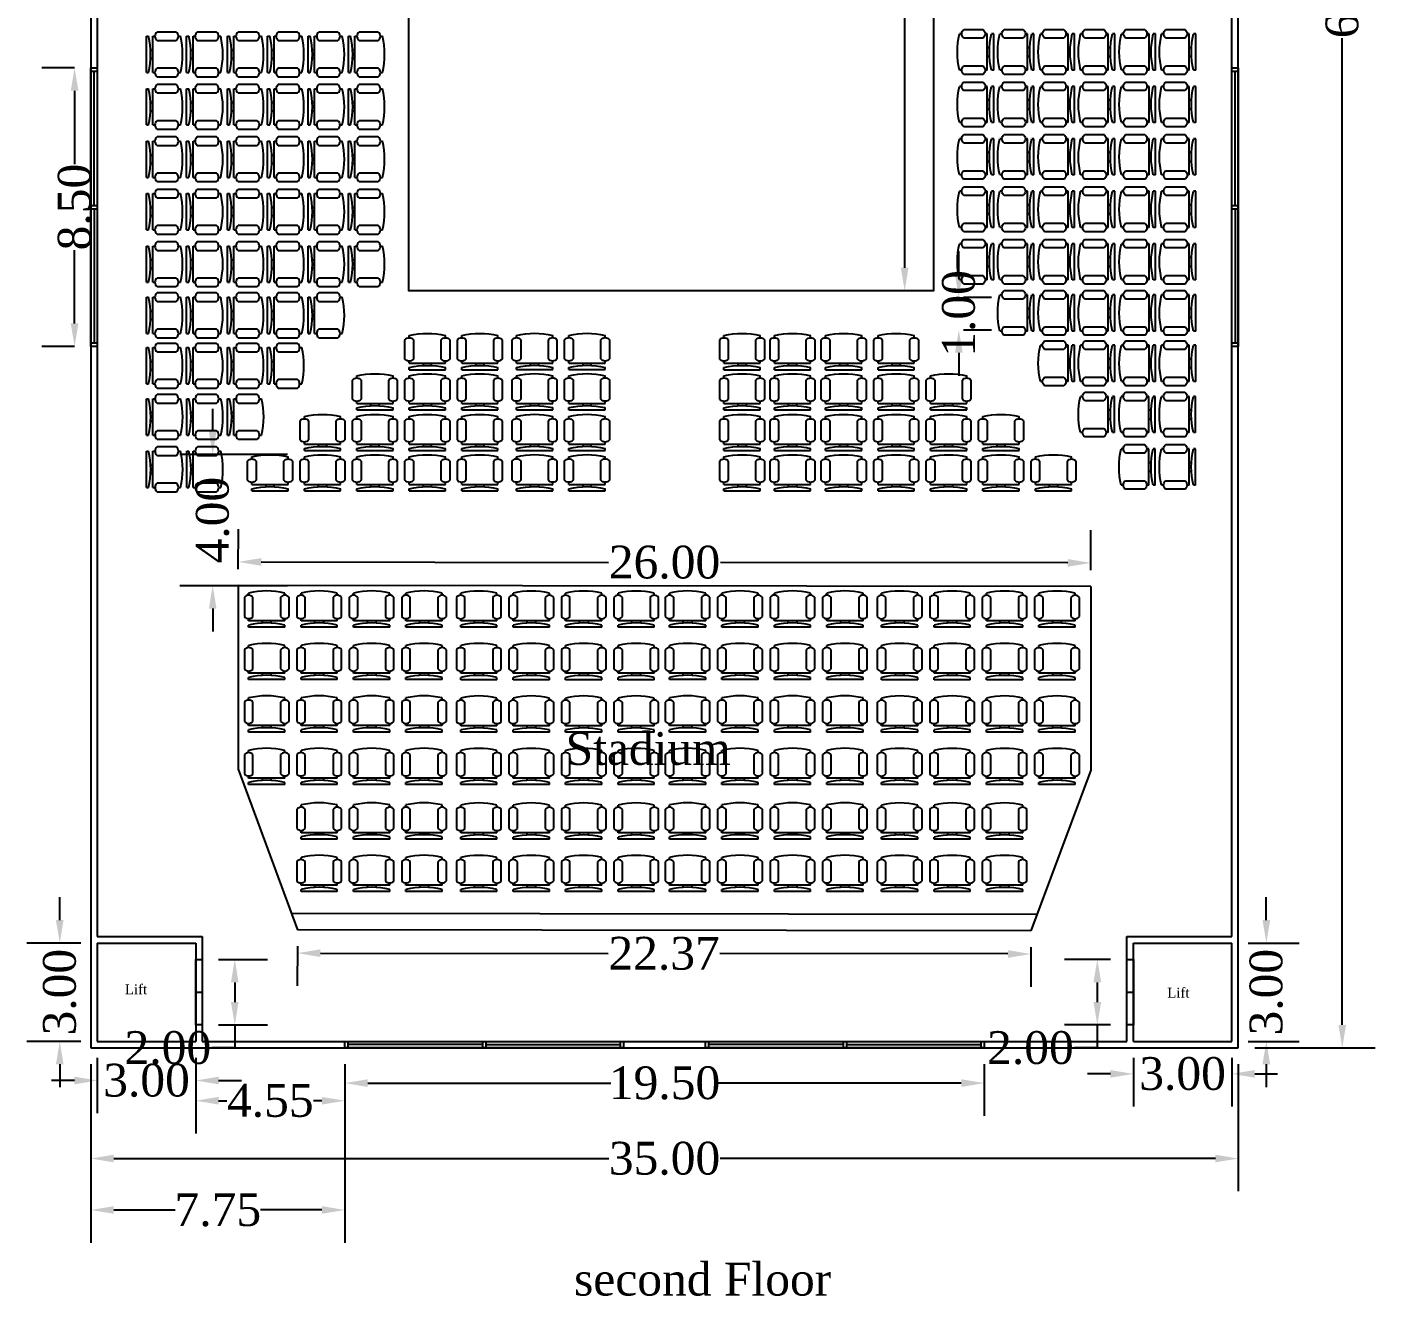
# Model space of a CAD drawing. Header units: metres. Extents: x 31 to 289, y -25 to 127.
# Drawn here: x 150.69 to 191.8, y -24.91 to 13.8 of the extents above; entities that cross this region are included whole.
import ezdxf

# ---------------------------------------------------------------- set-up
doc = ezdxf.new("R2010")
doc.units = ezdxf.units.M
doc.header["$MEASUREMENT"] = 0
for name, color, linetype in [('courts', 90, 'Continuous'), ('dim', 50, 'Continuous'), ('dw', 160, 'Continuous'), ('txt', 130, 'Continuous')]:
    doc.layers.add(name, color=color, linetype=linetype)
doc.styles.get("Standard").update_dxf_attribs({"font": 'times.ttf', "height": 1})
doc.dimstyles.new('1-1m', dxfattribs={"dimtxt": 0.7, "dimasz": 0.7, "dimexe": 1, "dimexo": 0.5, "dimgap": 0.09, "dimtad": 0, "dimtoh": 1, "dimzin": 0, "dimdsep": 46, "dimtxsty": 'Standard', "dimcen": 0.09, "dimclrd": 2, "dimclrt": 2, "dimadec": 0, "dimazin": 0, "dimtfac": 1, "dimtofl": 0, "dimtmove": 0, "dimatfit": 3, "dimfxl": 1, "dimtolj": 1, "dimtzin": 0, "dimarcsym": 0})

# ---------------------------------------------------------------- blocks, each defined once
blk = doc.blocks.new('w1')
at = {"layer": 'dw'}
for p, q in [((-0.2, 0), (0, 0)), ((-0.2, -8.5), (-0.2, 0)), ((0, 0), (0, -8.5)), ((-0.2, -0.1), (0, -0.1)), ((-0.1, -4.2), (-0.1, -0.1)), ((-0.2, -4.2), (0, -4.2)), ((-0.2, -4.3), (0, -4.3)), ((-0.1, -4.3), (-0.1, -8.4)), ((0, -8.4), (-0.2, -8.4)), ((0, -8.5), (-0.2, -8.5))]:
    blk.add_line(p, q, dxfattribs=at)
blk = doc.blocks.new('*D32')
at = {"layer": 'Defpoints', "color": 0, "transparency": 16777216}
for p in [(152.632, 12.56), (152.138, 4.06), (152.632, 4.06)]:
    blk.add_point(p, dxfattribs=at)
at = {"layer": 'dim', "color": 0, "lineweight": -2, "transparency": 16777216}
for p, q in [((152.132, 12.56), (151.138, 12.56)), ((152.132, 4.06), (151.138, 4.06))]:
    blk.add_line(p, q, dxfattribs=at)
at = {"layer": 'dim', "color": 2, "lineweight": -2, "transparency": 16777216}
for p, q in [((152.138, 11.86), (152.138, 9.621)), ((152.138, 4.76), (152.138, 6.999))]:
    blk.add_line(p, q, dxfattribs=at)
at = {"layer": 'dim', "color": 2, "transparency": 16777216}
for points in [[(152.021, 11.86), (152.255, 11.86), (152.138, 12.56)], [(152.021, 4.76), (152.255, 4.76), (152.138, 4.06)]]:
    blk.add_solid(points, dxfattribs=at)
at = {"layer": 'dim', "color": 2, "transparency": 16777216, "insert": (152.138, 8.31), "char_height": 1, "attachment_point": 5, "rotation": 90}
blk.add_mtext('\\A1;8.50', dxfattribs=at)
blk = doc.blocks.new('*D33')
at = {"layer": 'Defpoints', "color": 0, "transparency": 16777216}
for p in [(187.632, 47.66), (187.632, -17.34), (190.802, -17.34)]:
    blk.add_point(p, dxfattribs=at)
at = {"layer": 'dim', "color": 0, "lineweight": -2, "transparency": 16777216}
for p, q in [((188.132, 47.66), (191.802, 47.66)), ((188.132, -17.34), (191.802, -17.34))]:
    blk.add_line(p, q, dxfattribs=at)
at = {"layer": 'dim', "color": 2, "lineweight": -2, "transparency": 16777216}
for p, q in [((190.802, 46.96), (190.802, 16.853)), ((190.802, -16.64), (190.802, 13.467))]:
    blk.add_line(p, q, dxfattribs=at)
at = {"layer": 'dim', "color": 2, "transparency": 16777216}
for points in [[(190.686, 46.96), (190.919, 46.96), (190.802, 47.66)], [(190.686, -16.64), (190.919, -16.64), (190.802, -17.34)]]:
    blk.add_solid(points, dxfattribs=at)
at = {"layer": 'dim', "color": 2, "transparency": 16777216, "insert": (190.802, 15.16), "char_height": 1, "attachment_point": 5, "rotation": 90}
blk.add_mtext('\\A1;65.00', dxfattribs=at)
blk = doc.blocks.new('Chair - Desk')
at = {"linetype": 'Continuous'}
for p, q in [((-8.5, 0), (-8.5, -1)), ((-8.5, 0), (8.5, 0)), ((8.5, 0), (8.5, -1)), ((-10.5, -5), (-10.5, -14)), ((-8.5, -3), (-8.5, -4)), ((-8.5, -3), (8.5, -3)), ((-6.5, -14), (-6.5, -5)), ((-2, -3), (-2, -1.9355)), ((2, -1.9576), (2, -3)), ((6.5, -5), (6.5, -14)), ((8.5, -3), (8.5, -4)), ((10.5, -14), (10.5, -5)), ((-8.5, -15), (-8.5, -16)), ((8.5, -15), (8.5, -16))]:
    blk.add_line(p, q, dxfattribs=at)
for centre, radius, start, end in [((-8.5, -6.5), 2.5, 36.8699, 143.1301), ((0, 34.625), 36.625, 256.5803, 283.4197), ((8.5, -6.5), 2.5, 36.8699, 143.1301), ((-8.5, -12.5), 2.5, 216.8699, 323.1301), ((0, 19.625), 36.625, 256.5803, 283.4197), ((8.5, -12.5), 2.5, 216.8699, 323.1301)]:
    blk.add_arc(centre, radius, start, end, dxfattribs=at)
blk = doc.blocks.new('*D62')
at = {"layer": 'Defpoints', "color": 0, "transparency": 16777216}
for p in [(183.132, -2.545), (157.132, -3.238), (183.132, -3.269)]:
    blk.add_point(p, dxfattribs=at)
at = {"layer": 'dim', "color": 0, "lineweight": -2, "transparency": 16777216}
for p, q in [((157.132, -2.738), (157.134, -1.514)), ((183.132, -2.769), (183.134, -1.545))]:
    blk.add_line(p, q, dxfattribs=at)
at = {"layer": 'dim', "color": 2, "lineweight": -2, "transparency": 16777216}
for p, q in [((157.832, -2.515), (168.423, -2.528)), ((182.432, -2.544), (171.841, -2.532))]:
    blk.add_line(p, q, dxfattribs=at)
at = {"layer": 'dim', "color": 2, "transparency": 16777216}
for points in [[(157.833, -2.398), (157.832, -2.632), (157.132, -2.514)], [(182.433, -2.428), (182.432, -2.661), (183.132, -2.545)]]:
    blk.add_solid(points, dxfattribs=at)
at = {"layer": 'dim', "color": 2, "transparency": 16777216, "insert": (170.132, -2.53), "char_height": 1, "attachment_point": 5, "rotation": 359.9318}
blk.add_mtext('\\A1;26.00', dxfattribs=at)
blk = doc.blocks.new('*D63')
at = {"layer": 'Defpoints', "color": 0, "transparency": 16777216}
for p in [(158.935, -13.74), (181.305, -13.766), (181.304, -14.476)]:
    blk.add_point(p, dxfattribs=at)
at = {"layer": 'dim', "color": 0, "lineweight": -2, "transparency": 16777216}
for p, q in [((158.934, -14.24), (158.932, -15.449)), ((181.304, -14.266), (181.303, -15.476))]:
    blk.add_line(p, q, dxfattribs=at)
at = {"layer": 'dim', "color": 2, "lineweight": -2, "transparency": 16777216}
for p, q in [((159.634, -14.45), (168.416, -14.46)), ((180.604, -14.475), (171.821, -14.465))]:
    blk.add_line(p, q, dxfattribs=at)
at = {"layer": 'dim', "color": 2, "transparency": 16777216}
for points in [[(159.634, -14.333), (159.634, -14.567), (158.934, -14.449)], [(180.604, -14.358), (180.604, -14.592), (181.304, -14.476)]]:
    blk.add_solid(points, dxfattribs=at)
at = {"layer": 'dim', "color": 2, "transparency": 16777216, "insert": (170.119, -14.463), "char_height": 1, "attachment_point": 5, "rotation": 359.9318}
blk.add_mtext('\\A1;22.37', dxfattribs=at)
blk = doc.blocks.new('*D64')
at = {"layer": 'Defpoints', "color": 0, "transparency": 16777216}
for p in [(184.432, -17.14), (187.432, -17.14), (187.432, -18.132)]:
    blk.add_point(p, dxfattribs=at)
at = {"layer": 'dim', "color": 0, "lineweight": -2, "transparency": 16777216}
for p, q in [((184.432, -17.64), (184.432, -19.132)), ((187.432, -17.64), (187.432, -19.132))]:
    blk.add_line(p, q, dxfattribs=at)
at = {"layer": 'dim', "color": 2, "lineweight": -2, "transparency": 16777216}
for p, q in [((183.732, -18.132), (183.032, -18.132)), ((188.132, -18.132), (188.832, -18.132))]:
    blk.add_line(p, q, dxfattribs=at)
at = {"layer": 'dim', "color": 2, "transparency": 16777216}
for points in [[(183.732, -18.016), (183.732, -18.249), (184.432, -18.132)], [(188.132, -18.016), (188.132, -18.249), (187.432, -18.132)]]:
    blk.add_solid(points, dxfattribs=at)
at = {"layer": 'dim', "color": 2, "transparency": 16777216, "insert": (185.932, -18.132), "char_height": 1, "attachment_point": 5}
blk.add_mtext('\\A1;3.00', dxfattribs=at)
blk = doc.blocks.new('*D65')
at = {"layer": 'Defpoints', "color": 0, "transparency": 16777216}
for p in [(187.432, -14.14), (187.432, -17.14), (188.486, -17.14)]:
    blk.add_point(p, dxfattribs=at)
at = {"layer": 'dim', "color": 2, "lineweight": -2, "transparency": 16777216}
for p, q in [((188.486, -13.44), (188.486, -12.74)), ((188.486, -17.84), (188.486, -18.54))]:
    blk.add_line(p, q, dxfattribs=at)
at = {"layer": 'dim', "color": 0, "lineweight": -2, "transparency": 16777216}
for p, q in [((187.932, -14.14), (189.486, -14.14)), ((187.932, -17.14), (189.486, -17.14))]:
    blk.add_line(p, q, dxfattribs=at)
at = {"layer": 'dim', "color": 2, "transparency": 16777216}
for points in [[(188.37, -13.44), (188.603, -13.44), (188.486, -14.14)], [(188.37, -17.84), (188.603, -17.84), (188.486, -17.14)]]:
    blk.add_solid(points, dxfattribs=at)
at = {"layer": 'dim', "color": 2, "transparency": 16777216, "insert": (188.486, -15.64), "char_height": 1, "attachment_point": 5, "rotation": 90}
blk.add_mtext('\\A1;3.00', dxfattribs=at)
blk = doc.blocks.new('*D66')
at = {"layer": 'Defpoints', "color": 0, "transparency": 16777216}
for p in [(184.232, -14.64), (183.332, -16.64), (184.232, -16.64)]:
    blk.add_point(p, dxfattribs=at)
at = {"layer": 'dim', "color": 0, "lineweight": -2, "transparency": 16777216}
for p, q in [((183.732, -14.64), (182.332, -14.64)), ((183.732, -16.64), (182.332, -16.64))]:
    blk.add_line(p, q, dxfattribs=at)
at = {"layer": 'dim', "color": 2, "lineweight": -2, "transparency": 16777216}
for p, q in [((183.332, -15.34), (183.332, -15.94)), ((183.332, -16.64), (183.332, -17.34)), ((183.332, -17.34), (182.632, -17.34))]:
    blk.add_line(p, q, dxfattribs=at)
at = {"layer": 'dim', "color": 2, "transparency": 16777216}
for points in [[(183.215, -15.34), (183.449, -15.34), (183.332, -14.64)], [(183.215, -15.94), (183.449, -15.94), (183.332, -16.64)]]:
    blk.add_solid(points, dxfattribs=at)
at = {"layer": 'dim', "color": 2, "transparency": 16777216, "insert": (181.292, -17.34), "char_height": 1, "attachment_point": 5}
blk.add_mtext('\\A1;2.00', dxfattribs=at)
blk = doc.blocks.new('*D50')
at = {"layer": 'Defpoints', "color": 0, "transparency": 16777216}
for p in [(152.832, -14.14), (151.686, -17.14), (152.832, -17.14)]:
    blk.add_point(p, dxfattribs=at)
at = {"layer": 'dim', "color": 2, "lineweight": -2, "transparency": 16777216}
for p, q in [((151.686, -13.44), (151.686, -12.74)), ((151.686, -17.84), (151.686, -18.54))]:
    blk.add_line(p, q, dxfattribs=at)
at = {"layer": 'dim', "color": 0, "lineweight": -2, "transparency": 16777216}
for p, q in [((152.332, -14.14), (150.686, -14.14)), ((152.332, -17.14), (150.686, -17.14))]:
    blk.add_line(p, q, dxfattribs=at)
at = {"layer": 'dim', "color": 2, "transparency": 16777216}
for points in [[(151.569, -13.44), (151.802, -13.44), (151.686, -14.14)], [(151.569, -17.84), (151.802, -17.84), (151.686, -17.14)]]:
    blk.add_solid(points, dxfattribs=at)
at = {"layer": 'dim', "color": 2, "transparency": 16777216, "insert": (151.686, -15.64), "char_height": 1, "attachment_point": 5, "rotation": 90}
blk.add_mtext('\\A1;3.00', dxfattribs=at)
blk = doc.blocks.new('*D51')
at = {"layer": 'Defpoints', "color": 0, "transparency": 16777216}
for p in [(152.832, -17.14), (155.832, -17.14), (155.832, -18.334)]:
    blk.add_point(p, dxfattribs=at)
at = {"layer": 'dim', "color": 0, "lineweight": -2, "transparency": 16777216}
for p, q in [((152.832, -17.64), (152.832, -19.334)), ((155.832, -17.64), (155.832, -19.334))]:
    blk.add_line(p, q, dxfattribs=at)
at = {"layer": 'dim', "color": 2, "lineweight": -2, "transparency": 16777216}
for p, q in [((152.132, -18.334), (151.432, -18.334)), ((156.532, -18.334), (157.232, -18.334))]:
    blk.add_line(p, q, dxfattribs=at)
at = {"layer": 'dim', "color": 2, "transparency": 16777216}
for points in [[(152.132, -18.217), (152.132, -18.451), (152.832, -18.334)], [(156.532, -18.217), (156.532, -18.451), (155.832, -18.334)]]:
    blk.add_solid(points, dxfattribs=at)
at = {"layer": 'dim', "color": 2, "transparency": 16777216, "insert": (154.332, -18.334), "char_height": 1, "attachment_point": 5}
blk.add_mtext('\\A1;3.00', dxfattribs=at)
blk = doc.blocks.new('*D52')
at = {"layer": 'Defpoints', "color": 0, "transparency": 16777216}
for p in [(156.032, -14.64), (156.032, -16.64), (157.024, -16.64)]:
    blk.add_point(p, dxfattribs=at)
at = {"layer": 'dim', "color": 0, "lineweight": -2, "transparency": 16777216}
for p, q in [((156.532, -14.64), (158.024, -14.64)), ((156.532, -16.64), (158.024, -16.64))]:
    blk.add_line(p, q, dxfattribs=at)
at = {"layer": 'dim', "color": 2, "lineweight": -2, "transparency": 16777216}
for p, q in [((157.024, -15.34), (157.024, -15.94)), ((157.024, -16.64), (157.024, -17.34)), ((157.024, -17.34), (156.324, -17.34))]:
    blk.add_line(p, q, dxfattribs=at)
at = {"layer": 'dim', "color": 2, "transparency": 16777216}
for points in [[(156.907, -15.34), (157.14, -15.34), (157.024, -14.64)], [(156.907, -15.94), (157.14, -15.94), (157.024, -16.64)]]:
    blk.add_solid(points, dxfattribs=at)
at = {"layer": 'dim', "color": 2, "transparency": 16777216, "insert": (154.984, -17.34), "char_height": 1, "attachment_point": 5}
blk.add_mtext('\\A1;2.00', dxfattribs=at)
blk = doc.blocks.new('*D59')
at = {"layer": 'Defpoints', "color": 0, "transparency": 16777216}
for p in [(152.632, -17.34), (187.632, -17.34), (187.632, -20.715)]:
    blk.add_point(p, dxfattribs=at)
at = {"layer": 'dim', "color": 0, "lineweight": -2, "transparency": 16777216}
for p, q in [((152.632, -17.84), (152.632, -21.715)), ((187.632, -17.84), (187.632, -21.715))]:
    blk.add_line(p, q, dxfattribs=at)
at = {"layer": 'dim', "color": 2, "lineweight": -2, "transparency": 16777216}
for p, q in [((153.332, -20.715), (168.437, -20.715)), ((186.932, -20.715), (171.826, -20.715))]:
    blk.add_line(p, q, dxfattribs=at)
at = {"layer": 'dim', "color": 2, "transparency": 16777216}
for points in [[(153.332, -20.598), (153.332, -20.831), (152.632, -20.715)], [(186.932, -20.598), (186.932, -20.831), (187.632, -20.715)]]:
    blk.add_solid(points, dxfattribs=at)
at = {"layer": 'dim', "color": 2, "transparency": 16777216, "insert": (170.132, -20.715), "char_height": 1, "attachment_point": 5}
blk.add_mtext('\\A1;35.00', dxfattribs=at)
blk = doc.blocks.new('*D68')
at = {"layer": 'Defpoints', "color": 0, "transparency": 16777216}
for p in [(159.132, 0.76), (156.35, -3.24), (159.132, -3.24)]:
    blk.add_point(p, dxfattribs=at)
at = {"layer": 'dim', "color": 2, "lineweight": -2, "transparency": 16777216}
for p, q in [((156.35, 1.46), (156.35, 2.16)), ((156.35, -3.94), (156.35, -4.64))]:
    blk.add_line(p, q, dxfattribs=at)
at = {"layer": 'dim', "color": 0, "lineweight": -2, "transparency": 16777216}
for p, q in [((158.632, 0.76), (155.35, 0.76)), ((158.632, -3.24), (155.35, -3.24))]:
    blk.add_line(p, q, dxfattribs=at)
at = {"layer": 'dim', "color": 2, "transparency": 16777216}
for points in [[(156.234, 1.46), (156.467, 1.46), (156.35, 0.76)], [(156.234, -3.94), (156.467, -3.94), (156.35, -3.24)]]:
    blk.add_solid(points, dxfattribs=at)
at = {"layer": 'dim', "color": 2, "transparency": 16777216, "insert": (156.35, -1.24), "char_height": 1, "attachment_point": 5, "rotation": 90}
blk.add_mtext('\\A1;4.00', dxfattribs=at)
blk = doc.blocks.new('*D69')
at = {"layer": 'Defpoints', "color": 0, "transparency": 16777216}
for p in [(160.382, -17.34), (179.882, -17.34), (179.882, -18.414)]:
    blk.add_point(p, dxfattribs=at)
at = {"layer": 'dim', "color": 0, "lineweight": -2, "transparency": 16777216}
for p, q in [((160.382, -17.84), (160.382, -19.414)), ((179.882, -17.84), (179.882, -19.414))]:
    blk.add_line(p, q, dxfattribs=at)
at = {"layer": 'dim', "color": 2, "lineweight": -2, "transparency": 16777216}
for p, q in [((161.082, -18.414), (168.493, -18.414)), ((179.182, -18.414), (171.77, -18.414))]:
    blk.add_line(p, q, dxfattribs=at)
at = {"layer": 'dim', "color": 2, "transparency": 16777216}
for points in [[(161.082, -18.297), (161.082, -18.531), (160.382, -18.414)], [(179.182, -18.297), (179.182, -18.531), (179.882, -18.414)]]:
    blk.add_solid(points, dxfattribs=at)
at = {"layer": 'dim', "color": 2, "transparency": 16777216, "insert": (170.132, -18.414), "char_height": 1, "attachment_point": 5}
blk.add_mtext('\\A1;19.50', dxfattribs=at)
blk = doc.blocks.new('*D122')
at = {"layer": 'Defpoints', "color": 0, "transparency": 16777216}
for p in [(178.754, 5.565), (178.754, 4.565), (179.107, 4.565)]:
    blk.add_point(p, dxfattribs=at)
at = {"layer": 'dim', "color": 2, "lineweight": -2, "transparency": 16777216}
for p, q in [((179.107, 6.265), (179.107, 6.965)), ((179.107, 3.865), (179.107, 3.165))]:
    blk.add_line(p, q, dxfattribs=at)
at = {"layer": 'dim', "color": 0, "lineweight": -2, "transparency": 16777216}
for p, q in [((179.254, 5.565), (180.107, 5.565)), ((179.254, 4.565), (180.107, 4.565))]:
    blk.add_line(p, q, dxfattribs=at)
at = {"layer": 'dim', "color": 2, "transparency": 16777216}
for points in [[(178.991, 6.265), (179.224, 6.265), (179.107, 5.565)], [(178.991, 3.865), (179.224, 3.865), (179.107, 4.565)]]:
    blk.add_solid(points, dxfattribs=at)
at = {"layer": 'dim', "color": 2, "transparency": 16777216, "insert": (179.107, 5.065), "char_height": 1, "attachment_point": 5, "rotation": 90}
blk.add_mtext('\\A1;1.00', dxfattribs=at)
blk = doc.blocks.new('*D124')
at = {"layer": 'Defpoints', "color": 0, "transparency": 16777216}
for p in [(178.332, 34.76), (177.456, 5.76), (178.332, 5.76)]:
    blk.add_point(p, dxfattribs=at)
at = {"layer": 'dim', "color": 0, "lineweight": -2, "transparency": 16777216}
for p, q in [((177.832, 34.76), (176.456, 34.76)), ((177.832, 5.76), (176.456, 5.76))]:
    blk.add_line(p, q, dxfattribs=at)
at = {"layer": 'dim', "color": 2, "lineweight": -2, "transparency": 16777216}
for p, q in [((177.456, 34.06), (177.456, 21.969)), ((177.456, 6.46), (177.456, 18.551))]:
    blk.add_line(p, q, dxfattribs=at)
at = {"layer": 'dim', "color": 2, "transparency": 16777216}
for points in [[(177.339, 34.06), (177.572, 34.06), (177.456, 34.76)], [(177.339, 6.46), (177.572, 6.46), (177.456, 5.76)]]:
    blk.add_solid(points, dxfattribs=at)
at = {"layer": 'dim', "color": 2, "transparency": 16777216, "insert": (177.456, 20.26), "char_height": 1, "attachment_point": 5, "rotation": 90}
blk.add_mtext('\\A1;29.00', dxfattribs=at)
blk = doc.blocks.new('*D179')
at = {"layer": 'Defpoints', "color": 0, "transparency": 16777216}
for p in [(155.832, -18.487), (160.382, -18.487), (160.382, -18.952)]:
    blk.add_point(p, dxfattribs=at)
at = {"layer": 'dim', "color": 0, "lineweight": -2, "transparency": 16777216}
for p, q in [((155.832, -18.987), (155.832, -19.952)), ((160.382, -18.987), (160.382, -19.952))]:
    blk.add_line(p, q, dxfattribs=at)
at = {"layer": 'dim', "color": 2, "lineweight": -2, "transparency": 16777216}
for p, q in [((156.532, -18.952), (156.785, -18.952)), ((159.682, -18.952), (159.428, -18.952))]:
    blk.add_line(p, q, dxfattribs=at)
at = {"layer": 'dim', "color": 2, "transparency": 16777216}
for points in [[(156.532, -18.835), (156.532, -19.068), (155.832, -18.952)], [(159.682, -18.835), (159.682, -19.068), (160.382, -18.952)]]:
    blk.add_solid(points, dxfattribs=at)
at = {"layer": 'dim', "color": 2, "transparency": 16777216, "insert": (158.107, -18.952), "char_height": 1, "attachment_point": 5}
blk.add_mtext('\\A1;4.55', dxfattribs=at)
blk = doc.blocks.new('*D180')
at = {"layer": 'Defpoints', "color": 0, "transparency": 16777216}
for p in [(152.632, -17.34), (160.382, -17.34), (160.382, -22.284)]:
    blk.add_point(p, dxfattribs=at)
at = {"layer": 'dim', "color": 0, "lineweight": -2, "transparency": 16777216}
for p, q in [((152.632, -17.84), (152.632, -23.284)), ((160.382, -17.84), (160.382, -23.284))]:
    blk.add_line(p, q, dxfattribs=at)
at = {"layer": 'dim', "color": 2, "lineweight": -2, "transparency": 16777216}
for p, q in [((153.332, -22.284), (155.201, -22.284)), ((159.682, -22.284), (157.813, -22.284))]:
    blk.add_line(p, q, dxfattribs=at)
at = {"layer": 'dim', "color": 2, "transparency": 16777216}
for points in [[(153.332, -22.167), (153.332, -22.401), (152.632, -22.284)], [(159.682, -22.167), (159.682, -22.401), (160.382, -22.284)]]:
    blk.add_solid(points, dxfattribs=at)
at = {"layer": 'dim', "color": 2, "transparency": 16777216, "insert": (156.507, -22.284), "char_height": 1, "attachment_point": 5}
blk.add_mtext('\\A1;7.75', dxfattribs=at)

msp = doc.modelspace()

# ---------------------------------------------------------------- linework, layer by layer
for p, q in [((152.632, 47.66), (152.632, -17.34)), ((187.632, -17.34), (187.632, 47.66)), ((152.832, 44.26), (152.832, -13.94)), ((187.432, -13.94), (187.432, 44.26)), ((183.132, -3.269), (157.132, -3.238)), ((157.132, -3.238), (157.132, -8.838)), ((183.132, -3.269), (183.132, -8.869)), ((157.132, -8.838), (158.935, -13.74)), ((183.132, -8.869), (181.305, -13.766)), ((181.491, -13.267), (158.751, -13.24)), ((152.832, -13.94), (156.032, -13.94)), ((156.032, -13.94), (156.032, -14.14)), ((181.305, -13.766), (158.935, -13.74)), ((184.232, -13.94), (187.432, -13.94)), ((184.232, -17.14), (184.232, -13.94)), ((152.832, -14.14), (152.832, -17.14)), ((152.832, -14.14), (155.832, -14.14)), ((155.832, -14.14), (155.832, -17.14)), ((156.032, -14.14), (156.032, -17.14)), ((184.432, -14.14), (187.432, -14.14)), ((184.432, -17.14), (184.432, -14.14)), ((187.432, -17.14), (187.432, -14.14)), ((152.832, -17.14), (155.832, -17.14)), ((156.032, -17.14), (184.232, -17.14)), ((156.032, -17.14), (184.232, -17.14)), ((184.432, -17.14), (187.432, -17.14)), ((184.432, -17.14), (187.432, -17.14)), ((152.632, -17.34), (187.632, -17.34))]:
    msp.add_line(p, q)
at = {"layer": 'courts'}
msp.add_lwpolyline([(162.332, 34.76), (178.332, 34.76), (178.332, 5.76), (162.332, 5.76)], close=True, dxfattribs=at)
at = {"layer": 'dw'}
for p, q in [((155.832, -16.64), (155.832, -14.64)), ((155.832, -14.64), (156.032, -14.64)), ((156.032, -14.64), (156.032, -16.64)), ((184.232, -16.64), (184.232, -14.64)), ((184.232, -14.64), (184.432, -14.64)), ((184.432, -14.64), (184.432, -16.64)), ((155.832, -15.64), (156.032, -15.64)), ((184.232, -15.64), (184.432, -15.64)), ((156.032, -16.64), (155.832, -16.64)), ((184.432, -16.64), (184.232, -16.64))]:
    msp.add_line(p, q, dxfattribs=at)

# ---------------------------------------------------------------- block references
at = {"yscale": 0.06498415201484763, "zscale": 0.06498415201484763}
for p, xscale, rotation in [((154.328, 12.968), 0.06498415201484763, 89.99999999999997), ((155.556, 12.968), 0.06498415201484763, 89.99999999999997), ((156.799, 12.968), 0.06498415201484763, 89.99999999999997), ((158.027, 12.968), 0.06498415201484763, 89.99999999999997), ((159.262, 12.968), 0.06498415201484763, 89.99999999999997), ((160.49, 12.968), 0.06498415201484763, 89.99999999999997), ((180.171, 13.041), -0.06498415201484763, 270.0000000000001), ((181.399, 13.041), -0.06498415201484763, 270.0000000000001), ((182.634, 13.041), -0.06498415201484763, 270.0000000000001), ((183.862, 13.041), -0.06498415201484763, 270.0000000000001), ((185.105, 13.041), -0.06498415201484763, 270.0000000000001), ((186.333, 13.041), -0.06498415201484763, 270.0000000000001), ((154.328, 11.368), 0.06498415201484763, 89.99999999999997), ((155.556, 11.368), 0.06498415201484763, 89.99999999999997), ((156.799, 11.368), 0.06498415201484763, 89.99999999999997), ((158.027, 11.368), 0.06498415201484763, 89.99999999999997), ((159.262, 11.368), 0.06498415201484763, 89.99999999999997), ((160.49, 11.368), 0.06498415201484763, 89.99999999999997), ((180.171, 11.441), -0.06498415201484763, 270.0000000000001), ((181.399, 11.441), -0.06498415201484763, 270.0000000000001), ((182.634, 11.441), -0.06498415201484763, 270.0000000000001), ((183.862, 11.441), -0.06498415201484763, 270.0000000000001), ((185.105, 11.441), -0.06498415201484763, 270.0000000000001), ((186.333, 11.441), -0.06498415201484763, 270.0000000000001), ((154.328, 9.768), 0.06498415201484763, 89.99999999999997), ((155.556, 9.768), 0.06498415201484763, 89.99999999999997), ((156.799, 9.768), 0.06498415201484763, 89.99999999999997), ((158.027, 9.768), 0.06498415201484763, 89.99999999999997), ((159.262, 9.768), 0.06498415201484763, 89.99999999999997), ((160.49, 9.768), 0.06498415201484763, 89.99999999999997), ((180.171, 9.841), -0.06498415201484763, 270.0000000000001), ((181.399, 9.841), -0.06498415201484763, 270.0000000000001), ((182.634, 9.841), -0.06498415201484763, 270.0000000000001), ((183.862, 9.841), -0.06498415201484763, 270.0000000000001), ((185.105, 9.841), -0.06498415201484763, 270.0000000000001), ((186.333, 9.841), -0.06498415201484763, 270.0000000000001), ((154.328, 8.168), 0.06498415201484763, 89.99999999999997), ((155.556, 8.168), 0.06498415201484763, 89.99999999999997), ((156.799, 8.168), 0.06498415201484763, 89.99999999999997), ((158.027, 8.168), 0.06498415201484763, 89.99999999999997), ((159.262, 8.168), 0.06498415201484763, 89.99999999999997), ((160.49, 8.168), 0.06498415201484763, 89.99999999999997), ((180.171, 8.241), -0.06498415201484763, 270.0000000000001), ((181.399, 8.241), -0.06498415201484763, 270.0000000000001), ((182.634, 8.241), -0.06498415201484763, 270.0000000000001), ((183.862, 8.241), -0.06498415201484763, 270.0000000000001), ((185.105, 8.241), -0.06498415201484763, 270.0000000000001), ((186.333, 8.241), -0.06498415201484763, 270.0000000000001), ((154.328, 6.568), 0.06498415201484763, 89.99999999999997), ((155.556, 6.568), 0.06498415201484763, 89.99999999999997), ((156.799, 6.568), 0.06498415201484763, 89.99999999999997), ((158.027, 6.568), 0.06498415201484763, 89.99999999999997), ((159.262, 6.568), 0.06498415201484763, 89.99999999999997), ((160.49, 6.568), 0.06498415201484763, 89.99999999999997), ((180.171, 6.641), -0.06498415201484763, 270.0000000000001), ((181.399, 6.641), -0.06498415201484763, 270.0000000000001), ((182.634, 6.641), -0.06498415201484763, 270.0000000000001), ((183.862, 6.641), -0.06498415201484763, 270.0000000000001), ((185.105, 6.641), -0.06498415201484763, 270.0000000000001), ((186.333, 6.641), -0.06498415201484763, 270.0000000000001), ((181.399, 5.081), -0.06498415201484763, 270.0000000000001), ((182.634, 5.081), -0.06498415201484763, 270.0000000000001), ((183.862, 5.081), -0.06498415201484763, 270.0000000000001), ((185.105, 5.081), -0.06498415201484763, 270.0000000000001), ((186.333, 5.081), -0.06498415201484763, 270.0000000000001), ((154.328, 5.007), 0.06498415201484763, 89.99999999999997), ((155.556, 5.007), 0.06498415201484763, 89.99999999999997), ((156.799, 5.007), 0.06498415201484763, 89.99999999999997), ((158.027, 5.007), 0.06498415201484763, 89.99999999999997), ((159.262, 5.007), 0.06498415201484763, 89.99999999999997), ((154.328, 3.47), 0.06498415201484763, 89.99999999999997), ((155.556, 3.47), 0.06498415201484763, 89.99999999999997), ((156.799, 3.47), 0.06498415201484763, 89.99999999999997), ((158.027, 3.47), 0.06498415201484763, 89.99999999999997), ((162.898, 3.35), -0.06498415201484763, 180), ((164.498, 3.35), -0.06498415201484763, 180), ((166.168, 3.354), -0.06498415201484763, 180), ((167.768, 3.354), -0.06498415201484763, 180), ((172.497, 3.35), -0.06498415201484763, 180), ((174.034, 3.35), -0.06498415201484763, 180), ((175.595, 3.35), -0.06498415201484763, 180), ((177.195, 3.35), -0.06498415201484763, 180), ((182.634, 3.543), -0.06498415201484763, 270.0000000000001), ((183.862, 3.543), -0.06498415201484763, 270.0000000000001), ((185.105, 3.543), -0.06498415201484763, 270.0000000000001), ((186.333, 3.543), -0.06498415201484763, 270.0000000000001), ((161.298, 2.122), -0.06498415201484763, 180), ((162.898, 2.122), -0.06498415201484763, 180), ((164.498, 2.122), -0.06498415201484763, 180), ((166.168, 2.126), -0.06498415201484763, 180), ((167.768, 2.126), -0.06498415201484763, 180), ((172.497, 2.122), -0.06498415201484763, 180), ((174.034, 2.122), -0.06498415201484763, 180), ((175.595, 2.122), -0.06498415201484763, 180), ((177.195, 2.122), -0.06498415201484763, 180), ((178.795, 2.122), -0.06498415201484763, 180), ((154.332, 1.909), 0.06498415201484763, 89.99999999999997), ((155.56, 1.909), 0.06498415201484763, 89.99999999999997), ((156.802, 1.909), 0.06498415201484763, 89.99999999999997), ((183.859, 1.982), -0.06498415201484763, 270.0000000000001), ((185.101, 1.982), -0.06498415201484763, 270.0000000000001), ((186.329, 1.982), -0.06498415201484763, 270.0000000000001), ((159.698, 0.88), -0.06498415201484763, 180), ((161.298, 0.88), -0.06498415201484763, 180), ((162.898, 0.88), -0.06498415201484763, 180), ((164.498, 0.88), -0.06498415201484763, 180), ((166.168, 0.883), -0.06498415201484763, 180), ((167.768, 0.883), -0.06498415201484763, 180), ((172.497, 0.88), -0.06498415201484763, 180), ((174.034, 0.88), -0.06498415201484763, 180), ((175.595, 0.88), -0.06498415201484763, 180), ((177.195, 0.88), -0.06498415201484763, 180), ((178.795, 0.88), -0.06498415201484763, 180), ((180.395, 0.88), -0.06498415201484763, 180), ((154.332, 0.309), 0.06498415201484763, 89.99999999999997), ((155.56, 0.309), 0.06498415201484763, 89.99999999999997), ((185.101, 0.382), -0.06498415201484763, 270.0000000000001), ((186.329, 0.382), -0.06498415201484763, 270.0000000000001), ((158.098, -0.348), -0.06498415201484763, 180), ((159.698, -0.348), -0.06498415201484763, 180), ((161.298, -0.348), -0.06498415201484763, 180), ((162.898, -0.348), -0.06498415201484763, 180), ((164.498, -0.348), -0.06498415201484763, 180), ((166.168, -0.345), -0.06498415201484763, 180), ((167.768, -0.345), -0.06498415201484763, 180), ((172.497, -0.348), -0.06498415201484763, 180), ((174.034, -0.348), -0.06498415201484763, 180), ((175.595, -0.348), -0.06498415201484763, 180), ((177.195, -0.348), -0.06498415201484763, 180), ((178.795, -0.348), -0.06498415201484763, 180), ((180.395, -0.348), -0.06498415201484763, 180), ((181.995, -0.348), -0.06498415201484763, 180), ((157.998, -4.504), 0.06498415201484763, 180), ((159.598, -4.504), 0.06498415201484763, 180), ((161.198, -4.504), 0.06498415201484763, 180), ((162.798, -4.504), 0.06498415201484763, 180), ((164.468, -4.507), 0.06498415201484763, 180), ((166.068, -4.507), 0.06498415201484763, 180), ((167.668, -4.507), 0.06498415201484763, 180), ((169.268, -4.507), 0.06498415201484763, 180), ((170.834, -4.504), 0.06498415201484763, 180), ((172.434, -4.504), 0.06498415201484763, 180), ((174.034, -4.504), 0.06498415201484763, 180), ((175.634, -4.504), 0.06498415201484763, 180), ((177.303, -4.507), 0.06498415201484763, 180), ((178.903, -4.507), 0.06498415201484763, 180), ((180.503, -4.507), 0.06498415201484763, 180), ((182.103, -4.507), 0.06498415201484763, 180), ((157.998, -6.104), 0.06498415201484763, 180), ((159.598, -6.104), 0.06498415201484763, 180), ((161.198, -6.104), 0.06498415201484763, 180), ((162.798, -6.104), 0.06498415201484763, 180), ((164.468, -6.107), 0.06498415201484763, 180), ((166.068, -6.107), 0.06498415201484763, 180), ((167.668, -6.107), 0.06498415201484763, 180), ((169.268, -6.107), 0.06498415201484763, 180), ((170.834, -6.104), 0.06498415201484763, 180), ((172.434, -6.104), 0.06498415201484763, 180), ((174.034, -6.104), 0.06498415201484763, 180), ((175.634, -6.104), 0.06498415201484763, 180), ((177.303, -6.107), 0.06498415201484763, 180), ((178.903, -6.107), 0.06498415201484763, 180), ((180.503, -6.107), 0.06498415201484763, 180), ((182.103, -6.107), 0.06498415201484763, 180), ((157.998, -7.704), 0.06498415201484763, 180), ((159.598, -7.704), 0.06498415201484763, 180), ((161.198, -7.704), 0.06498415201484763, 180), ((162.798, -7.704), 0.06498415201484763, 180), ((170.834, -7.704), 0.06498415201484763, 180), ((172.434, -7.704), 0.06498415201484763, 180), ((174.034, -7.704), 0.06498415201484763, 180), ((175.634, -7.704), 0.06498415201484763, 180), ((164.468, -7.707), 0.06498415201484763, 180), ((166.068, -7.707), 0.06498415201484763, 180), ((167.668, -7.707), 0.06498415201484763, 180), ((169.268, -7.707), 0.06498415201484763, 180), ((177.303, -7.707), 0.06498415201484763, 180), ((178.903, -7.707), 0.06498415201484763, 180), ((180.503, -7.707), 0.06498415201484763, 180), ((182.103, -7.707), 0.06498415201484763, 180), ((157.998, -9.304), 0.06498415201484763, 180), ((159.598, -9.304), 0.06498415201484763, 180), ((161.198, -9.304), 0.06498415201484763, 180), ((162.798, -9.304), 0.06498415201484763, 180), ((164.468, -9.307), 0.06498415201484763, 180), ((166.068, -9.307), 0.06498415201484763, 180), ((167.668, -9.307), 0.06498415201484763, 180), ((169.268, -9.307), 0.06498415201484763, 180), ((170.834, -9.304), 0.06498415201484763, 180), ((172.434, -9.304), 0.06498415201484763, 180), ((174.034, -9.304), 0.06498415201484763, 180), ((175.634, -9.304), 0.06498415201484763, 180), ((177.303, -9.307), 0.06498415201484763, 180), ((178.903, -9.307), 0.06498415201484763, 180), ((180.503, -9.307), 0.06498415201484763, 180), ((182.103, -9.307), 0.06498415201484763, 180), ((159.598, -10.969), 0.06498415201484763, 180), ((161.198, -10.969), 0.06498415201484763, 180), ((162.798, -10.969), 0.06498415201484763, 180), ((164.468, -10.972), 0.06498415201484763, 180), ((166.068, -10.972), 0.06498415201484763, 180), ((167.668, -10.972), 0.06498415201484763, 180), ((169.268, -10.972), 0.06498415201484763, 180), ((170.834, -10.969), 0.06498415201484763, 180), ((172.434, -10.969), 0.06498415201484763, 180), ((174.034, -10.969), 0.06498415201484763, 180), ((175.634, -10.969), 0.06498415201484763, 180), ((177.303, -10.972), 0.06498415201484763, 180), ((178.903, -10.972), 0.06498415201484763, 180), ((180.503, -10.972), 0.06498415201484763, 180), ((159.598, -12.569), 0.06498415201484763, 180), ((161.198, -12.569), 0.06498415201484763, 180), ((162.798, -12.569), 0.06498415201484763, 180), ((164.468, -12.572), 0.06498415201484763, 180), ((166.068, -12.572), 0.06498415201484763, 180), ((167.668, -12.572), 0.06498415201484763, 180), ((169.268, -12.572), 0.06498415201484763, 180), ((170.834, -12.569), 0.06498415201484763, 180), ((172.434, -12.569), 0.06498415201484763, 180), ((174.034, -12.569), 0.06498415201484763, 180), ((175.634, -12.569), 0.06498415201484763, 180), ((177.303, -12.572), 0.06498415201484763, 180), ((178.903, -12.572), 0.06498415201484763, 180), ((180.503, -12.572), 0.06498415201484763, 180)]:
    msp.add_blockref('Chair - Desk', p, dxfattribs=dict(at, xscale=xscale, rotation=rotation))
at = {"layer": 'dw'}
for p in [(152.832, 12.56), (187.632, 12.56)]:
    msp.add_blockref('w1', p, dxfattribs=at)
at = {"layer": 'dw', "rotation": 270}
for p in [(168.882, -17.34), (179.882, -17.34)]:
    msp.add_blockref('w1', p, dxfattribs=at)

# ---------------------------------------------------------------- texts
at = {"layer": 'txt', "attachment_point": 1}
for s, width, heights, insert, char_height in [('Stadium', 5.06334, [1.244], (167.115, -7.707), 1), ('Lift', 5.06334, [1.244], (153.671, -15.402), 0.3), ('Lift', 5.06334, [1.244], (185.464, -15.505), 0.3), ('second Floor', 8.20046, [1.287], (167.372, -23.895), 1)]:
    msp.add_mtext_dynamic_manual_height_columns(s, width=width, gutter_width=1, heights=heights, dxfattribs=dict(at, insert=insert, char_height=char_height))

# ---------------------------------------------------------------- dimensions: what is measured, and where the dimension line sits
at = {"layer": 'dim'}
for p1, p2, distance, picture, middle in [((187.632, 47.66), (187.632, -17.34), 3.171, '*D33', (190.802, 15.16)), ((152.632, 12.56), (152.632, 4.06), -0.494, '*D32', (152.138, 8.31)), ((159.132, 0.76), (159.132, -3.24), -2.781, '*D68', (156.35, -1.24)), ((157.132, -3.238), (183.132, -3.269), 0.723, '*D62', (170.132, -2.53)), ((152.832, -14.14), (152.832, -17.14), -1.146, '*D50', (151.686, -15.64)), ((187.432, -14.14), (187.432, -17.14), 1.055, '*D65', (188.486, -15.64)), ((158.935, -13.74), (181.305, -13.766), -0.709, '*D63', (170.119, -14.463)), ((156.032, -14.64), (156.032, -16.64), 0.992, '*D52', (154.984, -17.34)), ((184.232, -14.64), (184.232, -16.64), -0.9, '*D66', (181.292, -17.34)), ((152.832, -17.14), (155.832, -17.14), -1.194, '*D51', (154.332, -18.334)), ((184.432, -17.14), (187.432, -17.14), -0.992, '*D64', (185.932, -18.132)), ((152.632, -17.34), (187.632, -17.34), -3.375, '*D59', (170.132, -20.715)), ((160.382, -17.34), (179.882, -17.34), -1.074, '*D69', (170.132, -18.414))]:
    dim = msp.add_aligned_dim(p1=p1, p2=p2, distance=distance, dimstyle='1-1m', dxfattribs=at)
    dim.commit()
    dim.dimension.update_dxf_attribs({"geometry": picture, "text_midpoint": middle})
dim = msp.add_linear_dim(base=(177.456, 5.76), p1=(178.332, 34.76), p2=(178.332, 5.76), angle=90, dimstyle='1-1m', dxfattribs=at)
dim.commit()
dim.dimension.update_dxf_attribs({"geometry": '*D124', "text_midpoint": (177.456, 20.26)})
dim = msp.add_linear_dim(base=(179.107, 4.565), p1=(178.754, 5.565), p2=(178.754, 4.565), angle=90, dimstyle='1-1m', dxfattribs=at)
dim.commit()
dim.dimension.update_dxf_attribs({"geometry": '*D122', "text_midpoint": (179.107, 5.065), "dimtype": 160})
for base, p1, p2, picture, middle in [((160.382, -22.284), (152.632, -17.34), (160.382, -17.34), '*D180', (156.507, -22.284)), ((160.382, -18.952), (155.832, -18.487), (160.382, -18.487), '*D179', (158.107, -18.952))]:
    dim = msp.add_linear_dim(base=base, p1=p1, p2=p2, dimstyle='1-1m', dxfattribs=at)
    dim.commit()
    dim.dimension.update_dxf_attribs({"geometry": picture, "text_midpoint": middle})

doc.saveas('drawing.dxf')
